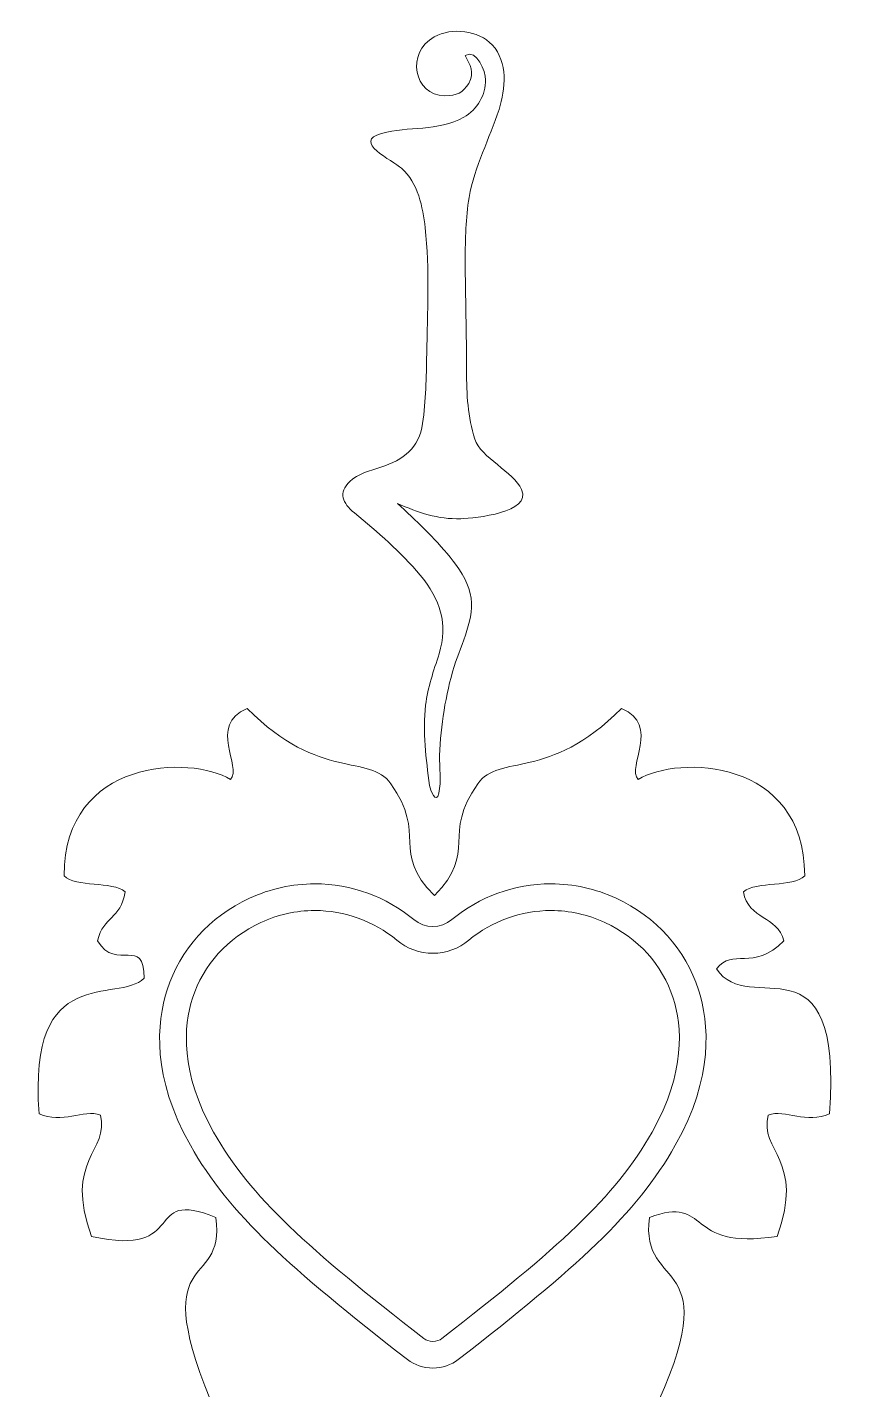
# Model space of a CAD drawing. Header units: millimetres. Extents: x 3373 to 5945, y -463 to 413.
# Drawn here: x 4712.2 to 4773.3, y 53.1 to 155.1 of the extents above; entities that cross this region are included whole.
import ezdxf

# ---------------------------------------------------------------- set-up
doc = ezdxf.new("R2010")
doc.units = ezdxf.units.MM
doc.header["$MEASUREMENT"] = 0
doc.layers.add('Layer 1', color=7, linetype='Continuous')

msp = doc.modelspace()

# ---------------------------------------------------------------- linework, layer by layer
at = {"layer": 'Layer 1', "lineweight": 9}
for points, knots in [([(4736.6787, 118.7813), (4738.413, 117.3435), (4740.1593, 115.8671), (4741.6, 114.1239), (4741.6, 114.1239), (4743.099, 112.3099), (4743.725, 110.4984), (4743.0187, 108.2199), (4743.0187, 108.2199), (4742.625, 106.9486), (4742.1643, 105.7304), (4742.0134, 104.3965), (4742.0134, 104.3965), (4741.7871, 102.3904), (4742.0365, 100.3547), (4742.3156, 98.3672), (4742.3156, 98.3672), (4742.3631, 98.0279), (4742.8148, 96.9075), (4743.007, 97.7978), (4743.007, 97.7978), (4743.2013, 98.699), (4743.0301, 99.7149), (4743.0652, 100.6289), (4743.0652, 100.6289), (4743.1521, 102.8772), (4743.4955, 105.1255), (4744.1525, 107.28), (4744.1525, 107.28), (4744.6762, 108.9985), (4745.78, 110.9043), (4745.3548, 112.756), (4745.3548, 112.756), (4745.1213, 113.7722), (4744.4963, 114.6639), (4743.8511, 115.4613), (4743.8511, 115.4613), (4742.669, 116.921), (4741.2817, 118.2175), (4739.9047, 119.4898), (4739.9047, 119.4898), (4741.4543, 118.806), (4742.9216, 118.288), (4744.6414, 118.345), (4744.6414, 118.345), (4745.7817, 118.3831), (4749.9603, 118.8084), (4749.2082, 120.5278), (4749.2082, 120.5278), (4748.6311, 121.8475), (4746.1324, 122.9253), (4745.6959, 124.3126), (4745.6959, 124.3126), (4745.1812, 125.9466), (4745.0806, 127.7043), (4745.0806, 129.4062), (4745.0806, 129.4062), (4745.0806, 132.1769), (4744.9855, 134.9493), (4744.9855, 137.7226), (4744.9855, 137.7226), (4744.9855, 139.2884), (4745.0093, 140.8598), (4745.2766, 142.4068), (4745.2766, 142.4068), (4745.679, 144.7377), (4746.8039, 146.7705), (4747.517, 148.9955), (4747.517, 148.9955), (4748.0062, 150.5222), (4748.1936, 152.5376), (4747.0099, 153.814), (4747.0099, 153.814), (4745.9812, 154.9233), (4743.9892, 155.1428), (4742.6649, 154.4262), (4742.6649, 154.4262), (4740.5166, 153.2637), (4741.1236, 150.0125), (4743.459, 150.0125), (4743.459, 150.0125), (4744.3351, 150.0125), (4744.8226, 150.2475), (4745.247, 150.942), (4745.247, 150.942), (4745.7218, 151.7187), (4745.328, 152.3934), (4744.9855, 153.0177), (4744.9855, 153.0177), (4745.8775, 153.5448), (4746.5117, 151.8203), (4746.5117, 151.2052), (4746.5117, 151.2052), (4746.5117, 150.1131), (4745.914, 148.9774), (4744.8677, 148.4004), (4744.8677, 148.4004), (4742.9006, 147.3162), (4740.7312, 147.7477), (4738.7189, 147.1977), (4738.7189, 147.1977), (4736.4617, 146.5803), (4739.5326, 145.1787), (4740.2151, 144.5798), (4740.2151, 144.5798), (4741.4529, 143.4932), (4741.8057, 141.6761), (4741.9804, 140.1197), (4741.9804, 140.1197), (4742.3256, 137.0426), (4742.155, 133.7715), (4742.0961, 130.6812), (4742.0961, 130.6812), (4742.0631, 128.9488), (4742.0393, 127.191), (4741.7912, 125.4731), (4741.7912, 125.4731), (4741.5273, 123.6448), (4740.3667, 122.7482), (4738.6517, 122.1968), (4738.6517, 122.1968), (4737.8935, 121.9531), (4736.923, 121.7178), (4736.3359, 121.1404), (4736.3359, 121.1404), (4735.4464, 120.2651), (4735.7844, 119.5227), (4736.6787, 118.7813)], [0, 0, 0, 0, 0.03030303, 0.03030303, 0.03030303, 0.03030303, 0.06060606, 0.06060606, 0.06060606, 0.06060606, 0.09090909, 0.09090909, 0.09090909, 0.09090909, 0.12121212, 0.12121212, 0.12121212, 0.12121212, 0.15151515, 0.15151515, 0.15151515, 0.15151515, 0.18181818, 0.18181818, 0.18181818, 0.18181818, 0.21212121, 0.21212121, 0.21212121, 0.21212121, 0.24242424, 0.24242424, 0.24242424, 0.24242424, 0.27272727, 0.27272727, 0.27272727, 0.27272727, 0.3030303, 0.3030303, 0.3030303, 0.3030303, 0.33333333, 0.33333333, 0.33333333, 0.33333333, 0.36363636, 0.36363636, 0.36363636, 0.36363636, 0.39393939, 0.39393939, 0.39393939, 0.39393939, 0.42424242, 0.42424242, 0.42424242, 0.42424242, 0.45454545, 0.45454545, 0.45454545, 0.45454545, 0.48484848, 0.48484848, 0.48484848, 0.48484848, 0.51515152, 0.51515152, 0.51515152, 0.51515152, 0.54545455, 0.54545455, 0.54545455, 0.54545455, 0.57575758, 0.57575758, 0.57575758, 0.57575758, 0.60606061, 0.60606061, 0.60606061, 0.60606061, 0.63636364, 0.63636364, 0.63636364, 0.63636364, 0.66666667, 0.66666667, 0.66666667, 0.66666667, 0.6969697, 0.6969697, 0.6969697, 0.6969697, 0.72727273, 0.72727273, 0.72727273, 0.72727273, 0.75757576, 0.75757576, 0.75757576, 0.75757576, 0.78787879, 0.78787879, 0.78787879, 0.78787879, 0.81818182, 0.81818182, 0.81818182, 0.81818182, 0.84848485, 0.84848485, 0.84848485, 0.84848485, 0.87878788, 0.87878788, 0.87878788, 0.87878788, 0.90909091, 0.90909091, 0.90909091, 0.90909091, 0.93939394, 0.93939394, 0.93939394, 0.93939394, 1, 1, 1, 1]), ([(4763.8233, 84.6456), (4765.0129, 86.2555), (4766.5174, 84.401), (4768.8628, 86.7464), (4768.8628, 86.7464), (4768.3691, 88.6496), (4766.2063, 88.2845), (4765.8236, 90.4159), (4765.8236, 90.4159), (4766.8206, 91.2293), (4769.515, 90.7181), (4770.4179, 91.62), (4770.4179, 91.62), (4770.4135, 100.4229), (4760.9022, 100.6369), (4757.9491, 98.8327), (4757.9491, 98.8327), (4757.0203, 99.7615), (4759.6975, 102.8772), (4756.6909, 104.1347), (4756.6909, 104.1347), (4751.1719, 98.6122), (4747.5773, 100.8122), (4745.9226, 98.5006), (4745.9226, 98.5006), (4743.1658, 94.6469), (4745.9877, 93.4597), (4742.6677, 90.1359), (4742.6677, 90.1359), (4739.3494, 93.4597), (4742.1702, 94.6469), (4739.4121, 98.5006), (4739.4121, 98.5006), (4737.7584, 100.8122), (4734.1641, 98.6122), (4728.6441, 104.1347), (4728.6441, 104.1347), (4725.6382, 102.8772), (4728.314, 99.7615), (4727.3863, 98.8327), (4727.3863, 98.8327), (4724.4338, 100.6369), (4714.9219, 100.4229), (4714.9181, 91.62), (4714.9181, 91.62), (4715.8211, 90.7181), (4718.5137, 91.2293), (4719.5118, 90.4159), (4719.5118, 90.4159), (4719.1277, 88.2845), (4717.9133, 88.6496), (4717.4196, 86.7464), (4717.4196, 86.7464), (4718.8827, 84.3651), (4720.9129, 87.1653), (4720.9129, 83.9455), (4720.9129, 83.9455), (4718.9358, 81.9687), (4712.1624, 85.2753), (4713.0553, 73.799), (4713.0553, 73.799), (4714.7486, 72.9788), (4716.3885, 74.1807), (4717.6452, 73.6881), (4717.6452, 73.6881), (4718.3535, 71.0085), (4714.8568, 70.3539), (4716.9862, 64.6151), (4716.9862, 64.6151), (4724.3425, 62.9456), (4720.7272, 68.3227), (4726.3028, 66.0248), (4726.3028, 66.0248), (4727.0524, 60.2467), (4720.7672, 64.2596), (4726.3865, 51.162), (4726.3865, 51.162), (4727.8172, 50.9436), (4731.889, 50.8953), (4733.4458, 52.4532), (4733.4458, 52.4532), (4733.8272, 44.1436), (4739.4493, 45.964), (4742.6573, 40.3327), (4742.6573, 40.3327), (4745.8868, 45.964), (4751.5074, 44.1436), (4751.8888, 52.4532), (4751.8888, 52.4532), (4753.446, 50.8953), (4757.5181, 50.9436), (4758.9482, 51.162), (4758.9482, 51.162), (4764.8734, 63.5051), (4758.0335, 60.2467), (4758.7828, 66.0248), (4758.7828, 66.0248), (4763.4082, 67.7749), (4761.3029, 63.5051), (4768.3492, 64.6151), (4768.3492, 64.6151), (4770.4782, 70.3539), (4766.9814, 71.0085), (4767.6887, 73.6881), (4767.6887, 73.6881), (4768.9452, 74.1807), (4770.5861, 72.9788), (4772.2797, 73.799), (4772.2797, 73.799), (4773.2729, 87.6554), (4766.2032, 80.8653), (4763.8233, 84.6456)], [0, 0, 0, 0, 0.03448276, 0.03448276, 0.03448276, 0.03448276, 0.06896552, 0.06896552, 0.06896552, 0.06896552, 0.10344828, 0.10344828, 0.10344828, 0.10344828, 0.13793103, 0.13793103, 0.13793103, 0.13793103, 0.17241379, 0.17241379, 0.17241379, 0.17241379, 0.20689655, 0.20689655, 0.20689655, 0.20689655, 0.24137931, 0.24137931, 0.24137931, 0.24137931, 0.27586207, 0.27586207, 0.27586207, 0.27586207, 0.31034483, 0.31034483, 0.31034483, 0.31034483, 0.34482759, 0.34482759, 0.34482759, 0.34482759, 0.37931034, 0.37931034, 0.37931034, 0.37931034, 0.4137931, 0.4137931, 0.4137931, 0.4137931, 0.44827586, 0.44827586, 0.44827586, 0.44827586, 0.48275862, 0.48275862, 0.48275862, 0.48275862, 0.51724138, 0.51724138, 0.51724138, 0.51724138, 0.55172414, 0.55172414, 0.55172414, 0.55172414, 0.5862069, 0.5862069, 0.5862069, 0.5862069, 0.62068966, 0.62068966, 0.62068966, 0.62068966, 0.65517241, 0.65517241, 0.65517241, 0.65517241, 0.68965517, 0.68965517, 0.68965517, 0.68965517, 0.72413793, 0.72413793, 0.72413793, 0.72413793, 0.75862069, 0.75862069, 0.75862069, 0.75862069, 0.79310345, 0.79310345, 0.79310345, 0.79310345, 0.82758621, 0.82758621, 0.82758621, 0.82758621, 0.86206897, 0.86206897, 0.86206897, 0.86206897, 0.89655172, 0.89655172, 0.89655172, 0.89655172, 0.93103448, 0.93103448, 0.93103448, 0.93103448, 1, 1, 1, 1]), ([(4760.7248, 71.435), (4757.7872, 66.235), (4753.3351, 62.2828), (4744.4657, 55.3912), (4744.4657, 55.3912), (4743.9358, 54.9795), (4743.2578, 54.7525), (4742.5564, 54.7525), (4742.5564, 54.7525), (4741.8557, 54.7525), (4741.1777, 54.9791), (4740.6478, 55.3912), (4740.6478, 55.3912), (4731.7777, 62.2828), (4727.3256, 66.235), (4724.3876, 71.435), (4724.3876, 71.435), (4721.5, 76.5468), (4721.8483, 80.5859), (4722.6492, 83.0739), (4722.6492, 83.0739), (4723.6235, 86.1008), (4725.8167, 88.536), (4728.8249, 89.9285), (4728.8249, 89.9285), (4730.3721, 90.6457), (4732.0154, 91.0088), (4733.7097, 91.0088), (4733.7097, 91.0088), (4736.4503, 91.0088), (4739.0713, 90.0332), (4741.1298, 88.3361), (4741.1298, 88.3361), (4741.9821, 87.634), (4743.1307, 87.6337), (4743.9827, 88.3361), (4743.9827, 88.3361), (4746.0411, 90.0332), (4748.6625, 91.0088), (4751.4031, 91.0088), (4751.4031, 91.0088), (4753.097, 91.0088), (4754.741, 90.6457), (4756.2886, 89.9285), (4756.2886, 89.9285), (4759.2961, 88.5353), (4761.4893, 86.1008), (4762.4635, 83.0732), (4762.4635, 83.0732), (4763.2645, 80.5859), (4763.6128, 76.5468), (4760.7248, 71.435)], [0, 0, 0, 0, 0.07142857, 0.07142857, 0.07142857, 0.07142857, 0.14285714, 0.14285714, 0.14285714, 0.14285714, 0.21428571, 0.21428571, 0.21428571, 0.21428571, 0.28571429, 0.28571429, 0.28571429, 0.28571429, 0.35714286, 0.35714286, 0.35714286, 0.35714286, 0.42857143, 0.42857143, 0.42857143, 0.42857143, 0.5, 0.5, 0.5, 0.5, 0.57142857, 0.57142857, 0.57142857, 0.57142857, 0.64285714, 0.64285714, 0.64285714, 0.64285714, 0.71428571, 0.71428571, 0.71428571, 0.71428571, 0.78571429, 0.78571429, 0.78571429, 0.78571429, 0.85714286, 0.85714286, 0.85714286, 0.85714286, 1, 1, 1, 1])]:
    msp.add_open_spline(points, degree=3, knots=knots, dxfattribs=at)
at = {"layer": 'Layer 1', "color": 1, "lineweight": 9}
msp.add_open_spline([(4742.5564, 56.7527), (4742.3015, 56.7527), (4742.0531, 56.8319), (4741.875, 56.9704), (4741.875, 56.9704), (4733.2247, 63.6915), (4728.8983, 67.5169), (4726.1288, 72.4189), (4726.1288, 72.4189), (4723.5973, 76.9007), (4723.8747, 80.3537), (4724.553, 82.4607), (4724.553, 82.4607), (4725.3543, 84.9508), (4727.1699, 86.9583), (4729.6652, 88.1136), (4729.6652, 88.1136), (4730.9474, 88.7079), (4732.3079, 89.009), (4733.7097, 89.009), (4733.7097, 89.009), (4735.9411, 89.009), (4738.1243, 88.2221), (4739.8575, 86.7929), (4739.8575, 86.7929), (4740.6275, 86.1587), (4741.5856, 85.8093), (4742.5564, 85.8093), (4742.5564, 85.8093), (4743.5272, 85.8093), (4744.4856, 86.1587), (4745.2553, 86.7932), (4745.2553, 86.7932), (4746.9882, 88.2221), (4749.1717, 89.009), (4751.4031, 89.009), (4751.4031, 89.009), (4752.8049, 89.009), (4754.1657, 88.7079), (4755.448, 88.1139), (4755.448, 88.1139), (4757.9432, 86.9579), (4759.7585, 84.9501), (4760.5598, 82.4607), (4760.5598, 82.4607), (4761.2381, 80.3533), (4761.5155, 76.9007), (4758.9833, 72.4186), (4758.9833, 72.4186), (4756.2145, 67.5172), (4751.8885, 63.6918), (4743.2385, 56.9704), (4743.2385, 56.9704), (4743.0604, 56.8319), (4742.8117, 56.7527), (4742.5564, 56.7527)], degree=3, knots=[0, 0, 0, 0, 0.06666667, 0.06666667, 0.06666667, 0.06666667, 0.13333333, 0.13333333, 0.13333333, 0.13333333, 0.2, 0.2, 0.2, 0.2, 0.26666667, 0.26666667, 0.26666667, 0.26666667, 0.33333333, 0.33333333, 0.33333333, 0.33333333, 0.4, 0.4, 0.4, 0.4, 0.46666667, 0.46666667, 0.46666667, 0.46666667, 0.53333333, 0.53333333, 0.53333333, 0.53333333, 0.6, 0.6, 0.6, 0.6, 0.66666667, 0.66666667, 0.66666667, 0.66666667, 0.73333333, 0.73333333, 0.73333333, 0.73333333, 0.8, 0.8, 0.8, 0.8, 0.86666667, 0.86666667, 0.86666667, 0.86666667, 1, 1, 1, 1], dxfattribs=at)

doc.saveas('drawing.dxf')
